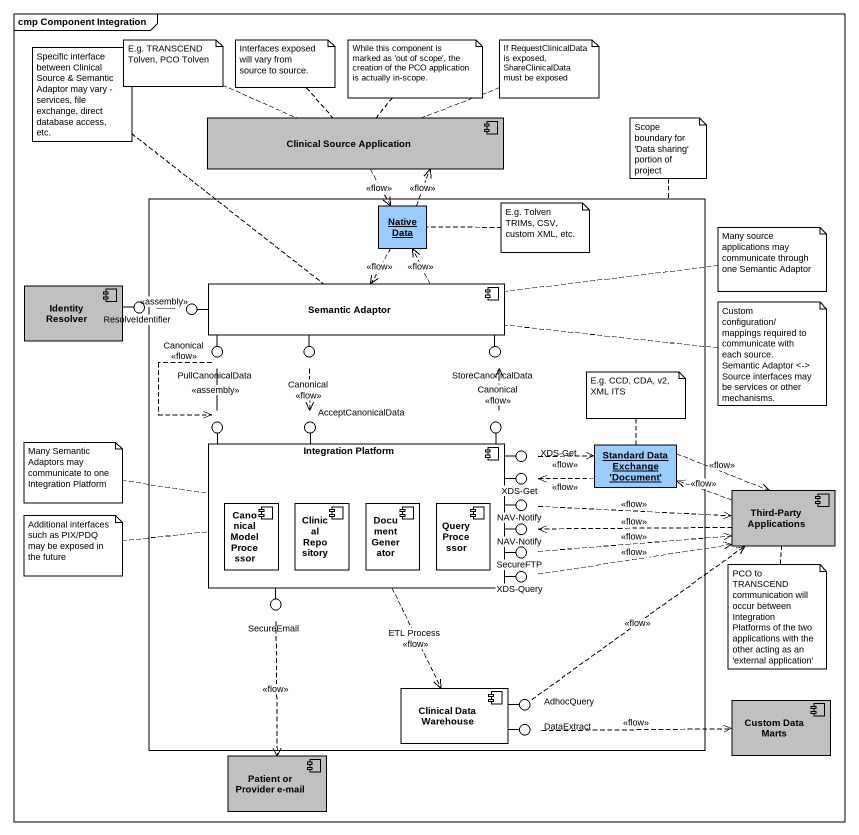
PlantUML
@startuml
mainframe cmp Component Integration
allowmixing
hide circle
hide empty members
component "Clinical Source Application" as Clinical_Source_Application #C0C0C0
rectangle " " as rectangle1 {
  object "Native Data" as Native_Data #99CCFF
  component "Semantic Adaptor" as Semantic_Adaptor
  component "Integration Platform" as Integration_Platform {
    component "Canonical Model Processor" as Canonical_Model_Processor
    component "Clinical Repository" as Clinical_Repository
    component "Document Generator" as Document_Generator
    component "Query Processor" as Query_Processor
  }
  object "Standard Data Exchange 'Document'" as Standard_Data_Exchange #99CCFF
  component "Clinical Data Warehouse" as Clinical_Data_Warehouse
}
component "Identity Resolver" as Identity_Resolver #C0C0C0
() ResolveIdentifier
() " " as lollipop1
() PullCanonicalData
() " " as lollipop2
() StoreCanonicalData
() " " as lollipop3
() AcceptCanonicalData
() " " as lollipop4
() "XDS-Get" as XDS_Get
() "XDS-Get" as XDS_Get_2
() "NAV-Notify" as NAV_Notify
component "Third-Party Applications" as Third_Party_Applications #C0C0C0
() "NAV-Notify" as NAV_Notify_2
() SecureFTP
() SecureEmail
() "XDS-Query" as XDS_Query
() AdhocQuery
component "Custom Data Marts" as Custom_Data_Marts #C0C0C0
() DataExtract
component "Patient or Provider e-mail" as Patient_or_Provider_e_mail #C0C0C0
Identity_Resolver -right- ResolveIdentifier
Semantic_Adaptor -left- lollipop1
Semantic_Adaptor -left- PullCanonicalData
Semantic_Adaptor -- lollipop2
Semantic_Adaptor -right- StoreCanonicalData
Integration_Platform -up- lollipop3
Integration_Platform -up- AcceptCanonicalData
Integration_Platform -up- lollipop4
Integration_Platform -right- XDS_Get
Integration_Platform -right- XDS_Get_2
Integration_Platform -right- NAV_Notify
Integration_Platform -right- NAV_Notify_2
Integration_Platform -right- SecureFTP
Integration_Platform -- SecureEmail
Integration_Platform -right- XDS_Query
Clinical_Data_Warehouse -right- AdhocQuery
Clinical_Data_Warehouse -right- DataExtract
Clinical_Source_Application ..> Native_Data : <<flow>>
Native_Data .up.> Clinical_Source_Application : <<flow>>
Native_Data ..> Semantic_Adaptor : <<flow>>
Semantic_Adaptor .up.> Native_Data : <<flow>>
lollipop1 -left- ResolveIdentifier : <<assembly>>
PullCanonicalData ..> lollipop3 : Canonical\n<<flow>>
lollipop2 ..> AcceptCanonicalData : Canonical\n<<flow>>
Integration_Platform ..> Clinical_Data_Warehouse : ETL Process\n<<flow>>
lollipop3 -up- PullCanonicalData : <<assembly>>
lollipop4 .up.> StoreCanonicalData : Canonical\n<<flow>>
Standard_Data_Exchange .left.> XDS_Get_2 : <<flow>>
Standard_Data_Exchange .right.> Third_Party_Applications : <<flow>>
XDS_Get .right.> Standard_Data_Exchange : <<flow>>
NAV_Notify .right.> Third_Party_Applications : <<flow>>
Third_Party_Applications .left.> Standard_Data_Exchange : <<flow>>
Third_Party_Applications .left.> NAV_Notify_2 : <<flow>>
SecureFTP .right.> Third_Party_Applications : <<flow>>
SecureEmail ..> Patient_or_Provider_e_mail : <<flow>>
XDS_Query .right.> Third_Party_Applications : <<flow>>
AdhocQuery .up.> Third_Party_Applications : <<flow>>
DataExtract .right.> Custom_Data_Marts : <<flow>>
note top of Semantic_Adaptor : Specific interface between Clinical Source & Semantic Adaptor may vary - services, file exchange, direct database access, etc.
note left of Clinical_Source_Application : E.g. TRANSCEND Tolven, PCO Tolven
note top of Clinical_Source_Application : Interfaces exposed will vary from source to source.
note top of Clinical_Source_Application : While this component is marked as 'out of scope', the creation of the PCO application is actually in-scope.
note right of Clinical_Source_Application : If RequestClinicalData is exposed, ShareClinicalData must be exposed
note top of rectangle1 : Scope boundary for 'Data sharing' portion of project
note right of Native_Data : E.g. Tolven TRIMs, CSV, custom XML, etc.
note right of Semantic_Adaptor : Many source applications may communicate through one Semantic Adaptor
note right of Semantic_Adaptor : Custom configuration/mappings required to communicate with each source. Semantic Adaptor <-> Source interfaces may be services or other mechanisms.
note top of Standard_Data_Exchange : E.g. CCD, CDA, v2, XML ITS
note left of Integration_Platform : Many Semantic Adaptors may communicate to one Integration Platform
note left of Integration_Platform : Additional interfaces such as PIX/PDQ may be exposed in the future
note bottom of Third_Party_Applications : PCO to TRANSCEND communication will occur between Integration Platforms of the two applications with the other acting as an 'external application'
@enduml
